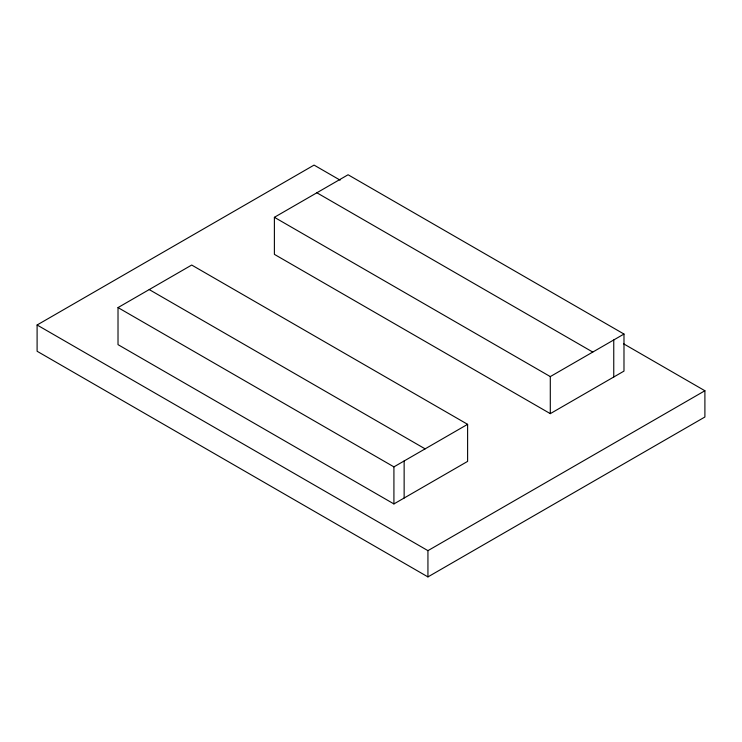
<?xml version="1.0" encoding="UTF-8"?>
<svg xmlns="http://www.w3.org/2000/svg" width="742" height="742" viewBox="0 0 742 742"><rect width="100%" height="100%" fill="white"/><g stroke="black" fill="none" stroke-linecap="round" stroke-linejoin="round"><path stroke-width="1.11" d="M623.725 343.88L704.9 390.746L704.9 417.004L427.939 576.905L37.1 351.254L37.1 324.996L314.061 165.095L340.114 180.139M118.015 307.587L191.705 265.042L467.608 424.331L467.608 461.385L393.919 503.929L118.015 344.64L118.015 307.587L393.919 466.876L467.608 424.331M274.392 217.304L348.081 174.76L623.985 334.048L623.985 371.102L550.295 413.646L274.392 254.358L274.392 217.304L550.295 376.593L623.985 334.048M37.1 324.996L427.939 550.647L704.9 390.746M316.88 192.781L592.775 352.07M149.225 289.575L425.12 448.864M613.755 339.957L613.755 377.001M550.295 376.593L550.295 413.646M427.939 550.647L427.939 576.905M404.14 460.977L404.14 498.021M393.919 466.876L393.919 503.929"/></g></svg>
